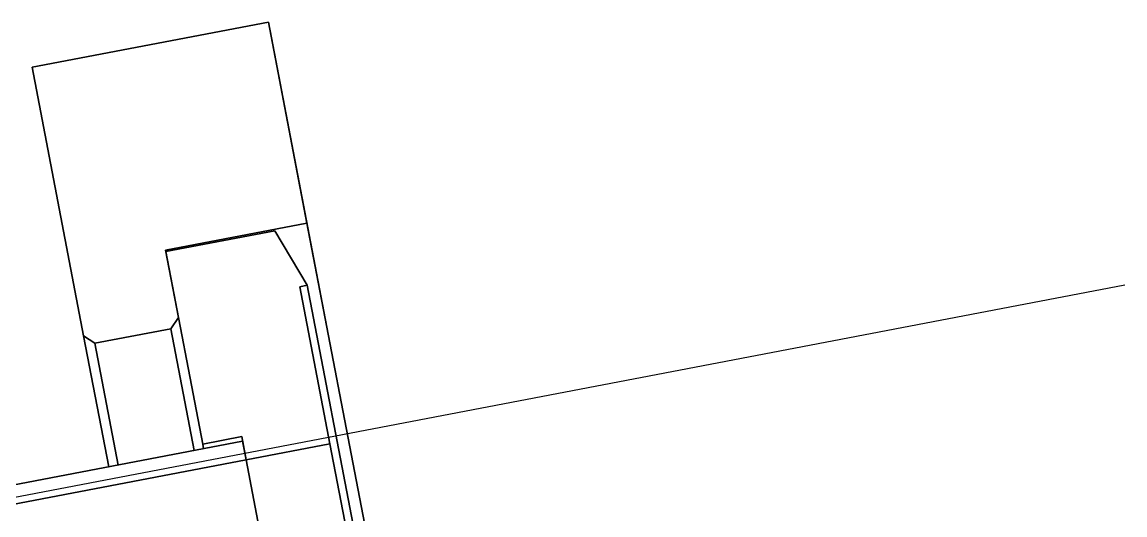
# Model space of a CAD drawing. Header units: millimetres. Extents: x -605 to 8012, y -2292 to 5879.
# Drawn here: x 1381.3 to 1478.3, y 1408.1 to 1451.5 of the extents above; entities that cross this region are included whole.
import ezdxf

# ---------------------------------------------------------------- set-up
doc = ezdxf.new("R2010")
doc.units = ezdxf.units.MM
doc.header["$LTSCALE"] = 5
doc.layers.get('0').update_dxf_attribs({"lineweight": 25})
doc.layers.add('Arestas Visíveis', color=7, linetype='Continuous', lineweight=35)

msp = doc.modelspace()

# ---------------------------------------------------------------- linework, layer by layer
for p, q in [((1402.97285, 1451.46193), (1424.88779, 1336.87203)), ((1153.64498, 1366.2094), (1478.33684, 1428.30565))]:
    msp.add_line(p, q)
at = {"layer": 'Arestas Visíveis'}
for p, q in [((1402.97285, 1451.46193), (1382.18297, 1447.48593)), ((1406.36184, 1433.74142), (1402.97285, 1451.46193)), ((1382.18297, 1447.48593), (1386.70684, 1423.8313)), ((1393.92065, 1431.36208), (1406.36184, 1433.74142)), ((1419.04097, 1367.44417), (1406.36184, 1433.74142)), ((1403.52629, 1433.07186), (1393.94413, 1431.23931)), ((1406.38929, 1428.27425), (1403.52629, 1433.07186)), ((1395.05553, 1425.42796), (1393.92065, 1431.36208)), ((1393.94413, 1431.23931), (1397.18441, 1414.29637)), ((1405.73449, 1428.14903), (1406.38929, 1428.27425)), ((1408.37994, 1414.31639), (1405.73449, 1428.14903)), ((1406.38929, 1428.27425), (1419.50695, 1359.68402)), ((1394.39357, 1424.45293), (1395.05553, 1425.42796)), ((1386.70684, 1423.8313), (1387.68187, 1423.16934)), ((1386.70684, 1423.8313), (1388.91399, 1412.29046)), ((1387.68187, 1423.16934), (1394.39357, 1424.45293)), ((1394.39357, 1424.45293), (1396.44418, 1413.73058)), ((1389.73248, 1412.44699), (1387.68187, 1423.16934)), ((1400.70038, 1414.54457), (1370.907, 1408.84668)), ((1397.18441, 1414.29637), (1400.62211, 1414.95382)), ((1397.26268, 1413.88712), (1397.18441, 1414.29637)), ((1400.62211, 1414.95382), (1401.01345, 1412.90757)), ((1401.01345, 1412.90757), (1400.70038, 1414.54457)), ((1401.01345, 1412.90757), (1408.37994, 1414.31639)), ((1416.2067, 1373.39143), (1408.37994, 1414.31639)), ((1369.58307, 1406.89661), (1401.01345, 1412.90757)), ((1408.84021, 1371.98261), (1401.01345, 1412.90757)), ((1401.01345, 1412.90757), (1408.84021, 1371.98261))]:
    msp.add_line(p, q, dxfattribs=at)

doc.saveas('drawing.dxf')
